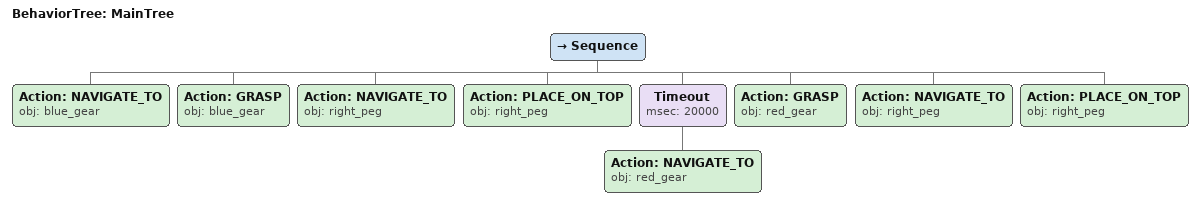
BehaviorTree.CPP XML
<root main_tree_to_execute="MainTree">
  <BehaviorTree ID="MainTree">
    <Sequence>
      <!-- Navigate to blue_gear -->
      <Action ID="NAVIGATE_TO" obj="blue_gear" />
      <!-- Grasp blue_gear -->
      <Action ID="GRASP" obj="blue_gear" />
      <!-- Navigate to right_peg -->
      <Action ID="NAVIGATE_TO" obj="right_peg" />
      <!-- Place on right_peg -->
      <Action ID="PLACE_ON_TOP" obj="right_peg" />
      <!-- Timeout: NAVIGATE_TO red_gear within 20s -->
      <Timeout msec="20000">
        <!-- Navigate to red_gear -->
        <Action ID="NAVIGATE_TO" obj="red_gear" />
      </Timeout>
      <!-- Grasp red_gear -->
      <Action ID="GRASP" obj="red_gear" />
      <!-- Navigate to right_peg -->
      <Action ID="NAVIGATE_TO" obj="right_peg" />
      <!-- Place on right_peg -->
      <Action ID="PLACE_ON_TOP" obj="right_peg" />
    </Sequence>
  </BehaviorTree>
</root>
